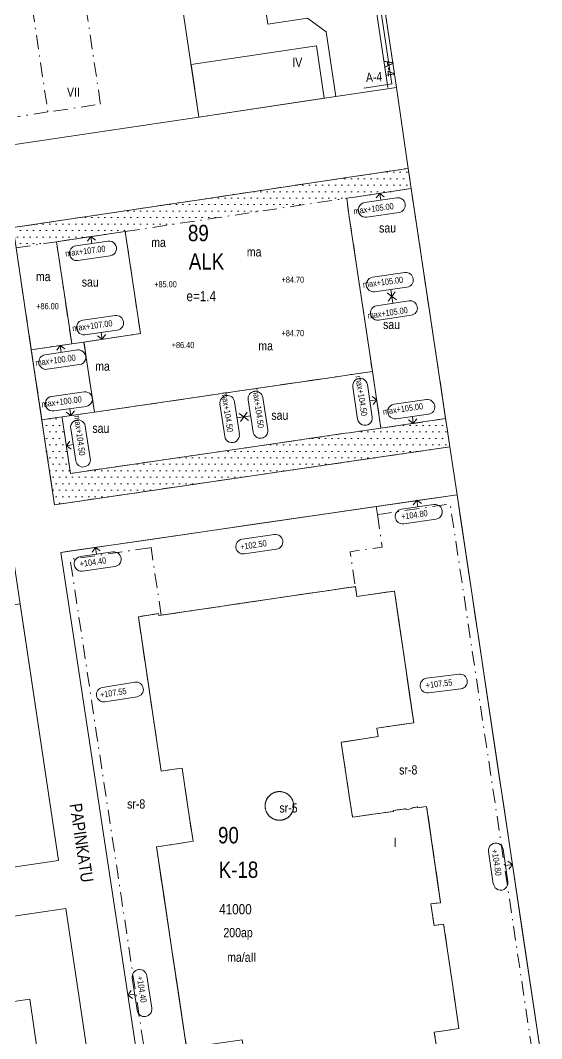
# Model space of a CAD drawing. Header units: metres. Extents: x 24485995 to 24488038, y 6819999 to 6822001.
# Drawn here: x 24486741.4 to 24486868.9, y 6820264.4 to 6820513.4 of the extents above; entities that cross this region are included whole.
import ezdxf

# ---------------------------------------------------------------- set-up
doc = ezdxf.new("R2010")
doc.units = ezdxf.units.M
for name, pattern in [('k10020', [0]), ('k10040', [10.3, 3.5, -1.5, 0.3, -1.5, 3.5]), ('K10271', [0]), ('K10430', [0]), ('k10630.1', [0])]:
    doc.linetypes.add(name, pattern=pattern)
for name, color, linetype, lineweight in [('AK_AsemakaavaTeksti_Kadun_puistonnimi', 7, 'Continuous', 0), ('AK_AsemakaavaTeksti_Korttelinumero', 7, 'Continuous', 0), ('AK_AsemakaavaViiva_Kaupunginosan_raja', 7, 'Continuous', 0), ('AK_Kaavamerkinta_Kayttotarkoitusalue', 7, 'Continuous', 0), ('AK_KayttotarkoitusViiva', 7, 'Continuous', 0), ('AK_LiikennointiTeksti_Autopaikkamerkinta_m2', 7, 'Continuous', 0), ('AK_LiikennointiViiva_Ajoneuvoliittymakielto', 7, 'Continuous', 0), ('AK_MuuAsemakaavaTeksti_Alueenosan_kayttotarkoitus', 7, 'Continuous', 0), ('AK_MuuAsemakaavaTeksti_Erityismaarays', 7, 'Continuous', 0), ('AK_MuuAsemakaavaViiva_alueenosan_raja', 7, 'Continuous', 0), ('AK_Poistettava_merkintä', 7, 'Continuous', 0), ('AK_RakennusalaTeksti_Kerrosala_tai_luku', 7, 'Continuous', 0), ('AK_RakennusalaTeksti_Rakennusoikeus', 7, 'Continuous', 0), ('AK_RakennusalaTeksti_Tehokkuusluku', 7, 'Continuous', 0), ('AK_RakennusalaViiva_Rakennusalan_raja__I_', 7, 'Continuous', 0), ('AK_RakentaminenTeksti_Korkeusmerkinta', 7, 'Continuous', 0), ('AK_RakentaminenTeksti_Korkeusmerkinta_ja_soikio', 7, 'Continuous', 0), ('AK_RakentaminenTeksti_Korkeusmerkinta_ja_soikio_ja_nuoli', 7, 'Continuous', 0), ('AK_YmparistoAlue_Istutettava_alue', 7, 'Continuous', 0), ('AK_YmparistoTeksti_Aita_puurivimerkinta', 7, 'Continuous', 0), ('AK_YmparistoViiva_Aita', 7, 'Continuous', 0), ('AK_YmparistoViiva_Istutettava_puurivi', 7, 'Continuous', 0)]:
    doc.layers.add(name, color=color, linetype=linetype, lineweight=lineweight)
doc.styles.add('ArialNarrow', font='ARIALN.TTF')

# ---------------------------------------------------------------- blocks, each defined once
blk = doc.blocks.new('AKP43')
at = {"layer": 'AK_RakentaminenTeksti_Korkeusmerkinta_ja_soikio', "color": 7, "linetype": 'Continuous', "lineweight": 13}
for p, q in [((4, 1.8), (-4, 1.8)), ((-4, -1.8), (4, -1.8))]:
    blk.add_line(p, q, dxfattribs=at)
for centre, start, end in [((-4, 0), 90, 270), ((4, 0), 270, 90)]:
    blk.add_arc(centre, 1.8, start, end, dxfattribs=at)

msp = doc.modelspace()

# ---------------------------------------------------------------- hatches: boundary and pattern name
at = {"layer": 'AK_YmparistoAlue_Istutettava_alue', "linetype": 'Continuous', "lineweight": 0}
h = msp.add_hatch(dxfattribs=at)
h.set_pattern_fill('DOTS', style=0)
h.paths.add_polyline_path([(24486821.8, 6820475.04), (24486820.38, 6820474.82), (24486787.88, 6820469.95), (24486739.56, 6820462.7), (24486740.31, 6820457.76), (24486747.24, 6820458.8), (24486750.19, 6820459.24), (24486767, 6820461.76), (24486788.62, 6820465.01), (24486821.18, 6820469.89), (24486821.8, 6820469.98), (24486822.54, 6820470.09), (24486836.95, 6820472.25), (24486836.2, 6820477.19)], flags=0)
h = msp.add_hatch(dxfattribs=at)
h.set_pattern_fill('DOTS', style=0)
h.paths.add_polyline_path([(24486846.42, 6820409.07), (24486845.38, 6820415.99), (24486829.55, 6820413.68), (24486821.8, 6820412.55), (24486820.79, 6820412.4), (24486797.05, 6820408.93), (24486753.63, 6820402.59), (24486751.59, 6820416.18), (24486751.55, 6820416.43), (24486746.6, 6820415.71), (24486746.64, 6820415.46), (24486748.68, 6820401.87), (24486749.72, 6820394.95), (24486798.06, 6820402.01), (24486821.8, 6820405.48)], flags=0)

# ---------------------------------------------------------------- linework, layer by layer
at = {"layer": 'AK_AsemakaavaViiva_Kaupunginosan_raja', "linetype": 'k10020', "lineweight": 9, "flags": 128}
for points in [[(24486826.89, 6820540.21), (24486833.37, 6820496.99)], [(24486833.37, 6820496.99), (24486836.21, 6820477.19)], [(24486836.21, 6820477.19), (24486840.71, 6820447.15)], [(24486840.71, 6820447.15), (24486846.42, 6820409.07)], [(24486846.42, 6820409.07), (24486848.18, 6820397.37)], [(24486848.18, 6820397.37), (24486868.86, 6820259.56)]]:
    msp.add_lwpolyline(points, dxfattribs=at)
at = {"layer": 'AK_KayttotarkoitusViiva', "linetype": 'Continuous', "lineweight": 20, "flags": 128}
for points in [[(24486818.54, 6820494.77), (24486821.8, 6820495.26), (24486833.37, 6820496.99), (24486826.89, 6820540.21)], [(24486818.54, 6820494.77), (24486816.17, 6820510.6), (24486811.62, 6820513.96), (24486801.88, 6820512.5), (24486798.37, 6820535.93)], [(24486778.57, 6820532.97), (24486785.04, 6820489.75)], [(24486785.04, 6820489.75), (24486736.73, 6820482.51), (24486730.25, 6820525.72)], [(24486818.54, 6820494.77), (24486785.04, 6820489.75)], [(24486739.56, 6820462.71), (24486744.04, 6820432.84), (24486749.72, 6820394.95), (24486798.06, 6820402.01), (24486821.8, 6820405.48), (24486846.42, 6820409.07), (24486840.71, 6820447.15), (24486836.21, 6820477.19), (24486821.8, 6820475.03), (24486787.88, 6820469.95), (24486739.56, 6820462.71)], [(24486772.11, 6820245.52), (24486821.8, 6820252.73), (24486868.86, 6820259.56), (24486848.18, 6820397.37), (24486821.8, 6820393.54), (24486751.26, 6820383.28), (24486772.11, 6820245.52)], [(24486630.13, 6820290.29), (24486750.72, 6820307.97), (24486739.7, 6820381.56), (24486619.12, 6820363.87), (24486630.13, 6820290.29)], [(24486674.36, 6820231.19), (24486760.32, 6820243.79), (24486752.48, 6820296.21), (24486666.52, 6820283.6), (24486631.89, 6820278.53), (24486639.73, 6820226.11), (24486674.36, 6820231.19)]]:
    msp.add_lwpolyline(points, dxfattribs=at)
at = {"layer": 'AK_LiikennointiViiva_Ajoneuvoliittymakielto', "linetype": 'k10630.1', "lineweight": 5, "flags": 128}
msp.add_lwpolyline([(24486830.6, 6820515.48), (24486833.37, 6820496.99)], dxfattribs=at)
at = {"layer": 'AK_MuuAsemakaavaViiva_alueenosan_raja', "linetype": 'k10040', "lineweight": 5, "flags": 128}
for points in [[(24486760.95, 6820492.91), (24486760.91, 6820493.21), (24486755.47, 6820529.5), (24486742.61, 6820527.58), (24486748.05, 6820491.28), (24486748.1, 6820490.99), (24486760.95, 6820492.91)], [(24486784.05, 6820496.37), (24486784.01, 6820496.67)], [(24486748.1, 6820490.99), (24486740.68, 6820489.87)], [(24486821.8, 6820475.03), (24486836.21, 6820477.19), (24486836.95, 6820472.25)], [(24486740.3, 6820457.76), (24486739.56, 6820462.71), (24486787.88, 6820469.95), (24486820.39, 6820474.82), (24486821.8, 6820475.03)], [(24486821.8, 6820469.98), (24486822.55, 6820470.09), (24486836.95, 6820472.25)], [(24486836.95, 6820472.25), (24486843.3, 6820429.84), (24486845.38, 6820416)], [(24486767, 6820461.76), (24486788.62, 6820465), (24486821.18, 6820469.89)], [(24486821.18, 6820469.89), (24486821.8, 6820469.98)], [(24486821.18, 6820469.89), (24486821.8, 6820465.35)], [(24486821.8, 6820465.35), (24486824.89, 6820444.78), (24486827.47, 6820427.53)], [(24486750.19, 6820459.25), (24486767, 6820461.76)], [(24486756.9, 6820434.74), (24486770.75, 6820436.79), (24486770.01, 6820441.73), (24486767, 6820461.76)], [(24486740.3, 6820457.76), (24486747.23, 6820458.8), (24486750.19, 6820459.25)], [(24486753.93, 6820434.31), (24486753.35, 6820438.21), (24486750.19, 6820459.25)], [(24486744.01, 6820433.04), (24486740.3, 6820457.76)], [(24486753.93, 6820434.31), (24486744.04, 6820432.84)], [(24486756.9, 6820434.74), (24486753.93, 6820434.31)], [(24486759.47, 6820417.59), (24486756.9, 6820434.74)], [(24486744.04, 6820432.84), (24486744.01, 6820433.04)], [(24486746.61, 6820415.71), (24486744.04, 6820432.84)], [(24486821.8, 6820426.7), (24486818.77, 6820426.26), (24486795.03, 6820422.79), (24486759.47, 6820417.59)], [(24486827.47, 6820427.53), (24486821.8, 6820426.7)], [(24486827.47, 6820427.53), (24486829.55, 6820413.68)], [(24486751.55, 6820416.43), (24486746.61, 6820415.71)], [(24486821.8, 6820412.55), (24486820.79, 6820412.41), (24486797.05, 6820408.94), (24486753.63, 6820402.59), (24486751.59, 6820416.19), (24486751.55, 6820416.43)], [(24486759.47, 6820417.59), (24486751.6, 6820416.44)], [(24486845.38, 6820416), (24486846.42, 6820409.07), (24486821.8, 6820405.48)], [(24486829.55, 6820413.68), (24486845.38, 6820416)], [(24486746.64, 6820415.46), (24486746.61, 6820415.71)], [(24486746.61, 6820415.71), (24486749.72, 6820394.95), (24486798.06, 6820402.01), (24486822.24, 6820405.54)], [(24486829.55, 6820413.68), (24486821.8, 6820412.55)], [(24486828.68, 6820392.52), (24486828.39, 6820394.5)], [(24486828.68, 6820392.52), (24486830.06, 6820392.72), (24486846.49, 6820395.11), (24486847.68, 6820387.2), (24486866.54, 6820261.38), (24486849.8, 6820258.92), (24486843.78, 6820258.04)], [(24486828.68, 6820392.52), (24486829.85, 6820384.6), (24486822, 6820383.46), (24486823.29, 6820374.94)], [(24486773.01, 6820384.42), (24486767.7, 6820383.65), (24486753.54, 6820381.59), (24486755.4, 6820369.29), (24486756.95, 6820359.06), (24486758.93, 6820345.98), (24486760.09, 6820338.3), (24486761.88, 6820326.46), (24486763.98, 6820312.61), (24486766.07, 6820298.77), (24486767.83, 6820287.15), (24486770.07, 6820272.32), (24486771.84, 6820260.65), (24486773.79, 6820247.79), (24486780.65, 6820248.79), (24486790.72, 6820250.27)], [(24486775.83, 6820367.94), (24486775.1, 6820372.75), (24486774.37, 6820377.55), (24486773.33, 6820384.47), (24486773.01, 6820384.42)], [(24486821.8, 6820374.73), (24486792.77, 6820370.44), (24486789.81, 6820370), (24486788.65, 6820369.83), (24486776.12, 6820367.98), (24486775.83, 6820367.94)], [(24486821.8, 6820337.17), (24486828.84, 6820338.27), (24486828.52, 6820340.35), (24486837.6, 6820341.64), (24486832.85, 6820373.84), (24486823.65, 6820372.53), (24486823.29, 6820374.94)], [(24486823.09, 6820374.91), (24486821.8, 6820374.73)], [(24486823.09, 6820374.91), (24486823.29, 6820374.94)], [(24486775.83, 6820367.94), (24486775.22, 6820367.85), (24486775.17, 6820368.33), (24486770.23, 6820367.55), (24486775.79, 6820329.79), (24486780.93, 6820330.54), (24486783.59, 6820312.65), (24486774.65, 6820311.26), (24486782.01, 6820262.13), (24486788.77, 6820263.12)], [(24486821.8, 6820323.79), (24486820.8, 6820330.33), (24486819.79, 6820336.86), (24486821.8, 6820337.17)], [(24486843.78, 6820258.04), (24486842.6, 6820265.95), (24486848.64, 6820266.84), (24486847.12, 6820277.19), (24486844.89, 6820292.41), (24486842.53, 6820292.02), (24486841.74, 6820297.34), (24486844.14, 6820297.62), (24486840.73, 6820321.18), (24486838.53, 6820320.83), (24486838.49, 6820321.04), (24486837.15, 6820320.84), (24486837.18, 6820320.65), (24486835.75, 6820320.44), (24486835.74, 6820320.62), (24486832.57, 6820320.17), (24486832.61, 6820319.94), (24486822.61, 6820318.54), (24486821.8, 6820323.79)]]:
    msp.add_lwpolyline(points, dxfattribs=at)
at = {"layer": 'AK_MuuAsemakaavaViiva_alueenosan_raja', "linetype": 'k10040', "lineweight": 5}
for centre, radius, start, end in [((24486804.73, 6820321.3), 3.51, 97.1385, 254.5249), ((24486804.71, 6820321.29), 3.51, 307.2419, 96.7768), ((24486804.76, 6820321.74), 3.95, 255.8695, 275.8288), ((24486804.61, 6820321.59), 3.82, 278.3513, 305.726)]:
    msp.add_arc(centre, radius, start, end, dxfattribs=at)
at = {"layer": 'AK_Poistettava_merkintä', "linetype": 'k10040', "lineweight": 0, "flags": 128}
msp.add_lwpolyline([(24486751.6, 6820416.44), (24486751.55, 6820416.43)], dxfattribs=at)
at = {"layer": 'AK_RakennusalaViiva_Rakennusalan_raja__I_', "linetype": 'K10271', "lineweight": 9, "flags": 128}
for points in [[(24486784.01, 6820496.67), (24486784.05, 6820496.37), (24486785.04, 6820489.75), (24486815.7, 6820494.34), (24486813.77, 6820507.2), (24486783.12, 6820502.6), (24486784.01, 6820496.67)], [(24486821.18, 6820469.89), (24486821.8, 6820465.35), (24486824.89, 6820444.78), (24486827.47, 6820427.53), (24486829.55, 6820413.68), (24486845.38, 6820416), (24486843.3, 6820429.84), (24486836.95, 6820472.25), (24486822.55, 6820470.09), (24486821.8, 6820469.98), (24486821.18, 6820469.89)], [(24486756.9, 6820434.74), (24486770.75, 6820436.79), (24486770.01, 6820441.73), (24486767, 6820461.76), (24486750.19, 6820459.25), (24486753.35, 6820438.21), (24486753.93, 6820434.31), (24486756.9, 6820434.74)], [(24486744.04, 6820432.84), (24486746.61, 6820415.71), (24486751.55, 6820416.43), (24486751.6, 6820416.44), (24486759.47, 6820417.59), (24486756.9, 6820434.74), (24486753.93, 6820434.31), (24486744.04, 6820432.84)], [(24486827.47, 6820427.53), (24486821.8, 6820426.7), (24486818.77, 6820426.26), (24486795.03, 6820422.79), (24486759.47, 6820417.59), (24486751.6, 6820416.44), (24486751.55, 6820416.43), (24486751.59, 6820416.19), (24486753.63, 6820402.59), (24486797.05, 6820408.94), (24486820.79, 6820412.41), (24486821.8, 6820412.55), (24486829.55, 6820413.68), (24486827.47, 6820427.53)], [(24486751.26, 6820383.28), (24486761.68, 6820314.4), (24486772.11, 6820245.52), (24486782.55, 6820247.05), (24486797.83, 6820249.29), (24486796.71, 6820256.71), (24486795.59, 6820264.12), (24486792.18, 6820263.62), (24486788.77, 6820263.12), (24486782.01, 6820262.13), (24486778.33, 6820286.7), (24486774.65, 6820311.26), (24486779.12, 6820311.96), (24486783.59, 6820312.65), (24486782.26, 6820321.6), (24486780.93, 6820330.54), (24486778.36, 6820330.17), (24486775.79, 6820329.79), (24486773.01, 6820348.67), (24486770.23, 6820367.55), (24486772.7, 6820367.94), (24486775.17, 6820368.33), (24486775.22, 6820367.85), (24486782.39, 6820368.91), (24486791.29, 6820370.22), (24486807.29, 6820372.59), (24486818.49, 6820374.24), (24486823.29, 6820374.95), (24486823.29, 6820374.94), (24486823.47, 6820373.74), (24486823.65, 6820372.53), (24486828.69, 6820373.25), (24486832.85, 6820373.84), (24486835.22, 6820357.74), (24486837.6, 6820341.64), (24486833.05, 6820340.99), (24486828.52, 6820340.35), (24486828.68, 6820339.31), (24486828.84, 6820338.27), (24486825.32, 6820337.72), (24486819.79, 6820336.86), (24486821.3, 6820327.06), (24486822.61, 6820318.54), (24486827.61, 6820319.24), (24486832.61, 6820319.94), (24486832.57, 6820320.17), (24486835.74, 6820320.62), (24486835.75, 6820320.44), (24486836.46, 6820320.54), (24486837.18, 6820320.65), (24486837.15, 6820320.84), (24486838.49, 6820321.04), (24486838.53, 6820320.83), (24486839.63, 6820321), (24486840.73, 6820321.18), (24486842.43, 6820309.4), (24486844.14, 6820297.62), (24486842.94, 6820297.48), (24486841.74, 6820297.34), (24486842.14, 6820294.68), (24486842.53, 6820292.02), (24486843.71, 6820292.22), (24486844.89, 6820292.41), (24486846, 6820284.8), (24486847.12, 6820277.19), (24486848.64, 6820266.84), (24486845.62, 6820266.4), (24486842.6, 6820265.95), (24486843.19, 6820262), (24486843.78, 6820258.04), (24486844.09, 6820255.97), (24486861.75, 6820258.52), (24486868.86, 6820259.56), (24486864.29, 6820289.75), (24486860.68, 6820314.06), (24486859.51, 6820321.77), (24486858.5, 6820328.53), (24486855.3, 6820349.82), (24486853.47, 6820362.07), (24486852.63, 6820367.71), (24486851.77, 6820373.39), (24486850.99, 6820378.59), (24486850.4, 6820382.54), (24486849.03, 6820391.69), (24486848.18, 6820397.37), (24486838.41, 6820395.96), (24486828.38, 6820394.5), (24486813.3, 6820392.3), (24486799.72, 6820390.33), (24486786.53, 6820388.41), (24486772.72, 6820386.4), (24486753.24, 6820383.57), (24486751.26, 6820383.28)], [(24486770.23, 6820367.55), (24486771.62, 6820358.11), (24486774.4, 6820339.23), (24486775.79, 6820329.79), (24486778.36, 6820330.17), (24486780.93, 6820330.54), (24486782.26, 6820321.6), (24486783.59, 6820312.65), (24486779.12, 6820311.96), (24486774.65, 6820311.26), (24486776.49, 6820298.98), (24486778.33, 6820286.7), (24486780.17, 6820274.42), (24486782.01, 6820262.13), (24486788.77, 6820263.12), (24486795.59, 6820264.12), (24486796.71, 6820256.71), (24486797.83, 6820249.29), (24486821.8, 6820252.73), (24486838.18, 6820255.07), (24486844.09, 6820255.97), (24486843.49, 6820260.02), (24486842.9, 6820263.98), (24486842.6, 6820265.95), (24486845.62, 6820266.4), (24486848.64, 6820266.84), (24486847.88, 6820272.01), (24486847.12, 6820277.19), (24486846, 6820284.8), (24486844.89, 6820292.41), (24486843.71, 6820292.22), (24486842.53, 6820292.02), (24486842.14, 6820294.68), (24486841.74, 6820297.34), (24486842.94, 6820297.48), (24486844.14, 6820297.62), (24486843.29, 6820303.51), (24486842.43, 6820309.4), (24486841.58, 6820315.29), (24486840.73, 6820321.18), (24486839.63, 6820321), (24486838.53, 6820320.83), (24486838.49, 6820321.04), (24486837.82, 6820320.94), (24486837.15, 6820320.84), (24486837.18, 6820320.65), (24486836.46, 6820320.54), (24486835.75, 6820320.44), (24486835.74, 6820320.62), (24486834.15, 6820320.4), (24486832.57, 6820320.17), (24486832.61, 6820319.94), (24486830.11, 6820319.59), (24486827.61, 6820319.24), (24486822.61, 6820318.54), (24486822.21, 6820321.17), (24486821.3, 6820327.06), (24486820.55, 6820331.96), (24486819.79, 6820336.86), (24486821.8, 6820337.17), (24486825.32, 6820337.72), (24486828.84, 6820338.27), (24486828.68, 6820339.31), (24486828.52, 6820340.35), (24486830.78, 6820340.67), (24486833.05, 6820340.99), (24486837.57, 6820341.63), (24486836.97, 6820345.85), (24486836.41, 6820349.69), (24486835.22, 6820357.74), (24486834.03, 6820365.79), (24486832.85, 6820373.84), (24486830.77, 6820373.54), (24486828.69, 6820373.25), (24486824.79, 6820372.69), (24486823.65, 6820372.53), (24486823.47, 6820373.74), (24486823.29, 6820374.95), (24486822.99, 6820374.9), (24486821.56, 6820374.7), (24486815.23, 6820373.76), (24486812.11, 6820373.3), (24486807.29, 6820372.59), (24486803.95, 6820372.09), (24486798.27, 6820371.25), (24486793.81, 6820370.6), (24486788.65, 6820369.83), (24486782.39, 6820368.91), (24486779.38, 6820368.46), (24486775.83, 6820367.94), (24486775.22, 6820367.85), (24486775.17, 6820368.33), (24486773.93, 6820368.13), (24486772.7, 6820367.94), (24486771.46, 6820367.75), (24486770.23, 6820367.55)], [(24486717.58, 6820367.2), (24486715.11, 6820366.83), (24486714.62, 6820366.76), (24486693.84, 6820363.71), (24486693.35, 6820363.64), (24486691.37, 6820363.35), (24486690.87, 6820363.28), (24486690.38, 6820363.21), (24486671.09, 6820360.38), (24486670.59, 6820360.3), (24486668.61, 6820360.01), (24486668.12, 6820359.94), (24486667.62, 6820359.87), (24486647.34, 6820356.89), (24486646.85, 6820356.82), (24486644.87, 6820356.53), (24486644.38, 6820356.46), (24486620.74, 6820352.99), (24486630.13, 6820290.29), (24486750.72, 6820307.97), (24486741.33, 6820370.68), (24486717.58, 6820367.2)], [(24486804.3, 6820324.78), (24486804.18, 6820324.76), (24486804.06, 6820324.74), (24486803.94, 6820324.71), (24486803.82, 6820324.68), (24486803.7, 6820324.65), (24486803.59, 6820324.61), (24486803.47, 6820324.57), (24486803.36, 6820324.52), (24486803.25, 6820324.47), (24486803.14, 6820324.42), (24486803.03, 6820324.36), (24486802.93, 6820324.3), (24486802.82, 6820324.24), (24486802.72, 6820324.17), (24486802.62, 6820324.1), (24486802.53, 6820324.02), (24486802.43, 6820323.94), (24486802.34, 6820323.86), (24486802.26, 6820323.78), (24486802.17, 6820323.69), (24486802.09, 6820323.6), (24486802.01, 6820323.5), (24486801.94, 6820323.41), (24486801.86, 6820323.31), (24486801.8, 6820323.21), (24486801.73, 6820323.11), (24486801.67, 6820323), (24486801.61, 6820322.89), (24486801.56, 6820322.78), (24486801.51, 6820322.67), (24486801.46, 6820322.56), (24486801.42, 6820322.44), (24486801.38, 6820322.33), (24486801.35, 6820322.21), (24486801.32, 6820322.09), (24486801.29, 6820321.97), (24486801.27, 6820321.85), (24486801.25, 6820321.73), (24486801.24, 6820321.61), (24486801.23, 6820321.49), (24486801.23, 6820321.37), (24486801.23, 6820321.25), (24486801.23, 6820321.12), (24486801.24, 6820321), (24486801.25, 6820320.88), (24486801.27, 6820320.76), (24486801.29, 6820320.64), (24486801.31, 6820320.52), (24486801.34, 6820320.4), (24486801.38, 6820320.28), (24486801.41, 6820320.17), (24486801.45, 6820320.05), (24486801.5, 6820319.94), (24486801.55, 6820319.83), (24486801.6, 6820319.72), (24486801.66, 6820319.61), (24486801.72, 6820319.51), (24486801.78, 6820319.4), (24486801.85, 6820319.3), (24486801.92, 6820319.2), (24486802, 6820319.1), (24486802.07, 6820319.01), (24486802.16, 6820318.92), (24486802.24, 6820318.83), (24486802.33, 6820318.75), (24486802.42, 6820318.66), (24486802.51, 6820318.58), (24486802.61, 6820318.51), (24486802.7, 6820318.44), (24486802.8, 6820318.37), (24486802.91, 6820318.3), (24486803.01, 6820318.24), (24486803.12, 6820318.18), (24486803.23, 6820318.13), (24486803.34, 6820318.08), (24486803.45, 6820318.03), (24486803.57, 6820317.99), (24486803.68, 6820317.95), (24486803.8, 6820317.92), (24486803.93, 6820317.88), (24486804.07, 6820317.86), (24486804.2, 6820317.84), (24486804.34, 6820317.82), (24486804.48, 6820317.81), (24486804.61, 6820317.8), (24486804.75, 6820317.8), (24486804.89, 6820317.8), (24486805.03, 6820317.8), (24486805.16, 6820317.82), (24486805.29, 6820317.84), (24486805.42, 6820317.86), (24486805.55, 6820317.89), (24486805.67, 6820317.93), (24486805.8, 6820317.97), (24486805.92, 6820318.01), (24486806.04, 6820318.06), (24486806.16, 6820318.11), (24486806.28, 6820318.16), (24486806.4, 6820318.22), (24486806.51, 6820318.28), (24486806.62, 6820318.35), (24486806.73, 6820318.42), (24486806.84, 6820318.49), (24486806.93, 6820318.57), (24486807.03, 6820318.65), (24486807.12, 6820318.73), (24486807.2, 6820318.82), (24486807.29, 6820318.9), (24486807.37, 6820319), (24486807.45, 6820319.09), (24486807.52, 6820319.19), (24486807.6, 6820319.29), (24486807.66, 6820319.39), (24486807.73, 6820319.49), (24486807.79, 6820319.6), (24486807.85, 6820319.7), (24486807.9, 6820319.81), (24486807.95, 6820319.93), (24486807.99, 6820320.04), (24486808.04, 6820320.15), (24486808.07, 6820320.27), (24486808.11, 6820320.39), (24486808.14, 6820320.51), (24486808.16, 6820320.63), (24486808.18, 6820320.75), (24486808.2, 6820320.87), (24486808.21, 6820320.99), (24486808.22, 6820321.11), (24486808.22, 6820321.23), (24486808.22, 6820321.36), (24486808.22, 6820321.48), (24486808.21, 6820321.6), (24486808.2, 6820321.72), (24486808.18, 6820321.84), (24486808.16, 6820321.96), (24486808.13, 6820322.08), (24486808.1, 6820322.2), (24486808.07, 6820322.32), (24486808.03, 6820322.43), (24486807.99, 6820322.55), (24486807.94, 6820322.66), (24486807.89, 6820322.77), (24486807.84, 6820322.88), (24486807.78, 6820322.99), (24486807.72, 6820323.1), (24486807.66, 6820323.2), (24486807.59, 6820323.3), (24486807.52, 6820323.4), (24486807.44, 6820323.5), (24486807.36, 6820323.59), (24486807.28, 6820323.68), (24486807.2, 6820323.77), (24486807.11, 6820323.85), (24486807.02, 6820323.94), (24486806.93, 6820324.01), (24486806.83, 6820324.09), (24486806.73, 6820324.16), (24486806.63, 6820324.23), (24486806.53, 6820324.3), (24486806.42, 6820324.36), (24486806.31, 6820324.41), (24486806.2, 6820324.47), (24486806.09, 6820324.52), (24486805.98, 6820324.56), (24486805.86, 6820324.61), (24486805.75, 6820324.64), (24486805.63, 6820324.68), (24486805.51, 6820324.71), (24486805.39, 6820324.73), (24486805.27, 6820324.76), (24486805.15, 6820324.77), (24486805.03, 6820324.79), (24486804.91, 6820324.79), (24486804.79, 6820324.8), (24486804.66, 6820324.8), (24486804.54, 6820324.8), (24486804.42, 6820324.79), (24486804.3, 6820324.78)], [(24486720.5, 6820256.63), (24486722.53, 6820244.96), (24486728.72, 6820246.06), (24486728.83, 6820245.07), (24486729.73, 6820245.23), (24486741.23, 6820246.87), (24486741.12, 6820247.67), (24486747.35, 6820248.69), (24486743.69, 6820274.06), (24486717.19, 6820270.2), (24486719.44, 6820256.48), (24486720.5, 6820256.63)]]:
    msp.add_lwpolyline(points, dxfattribs=at)
at = {"layer": 'AK_RakentaminenTeksti_Korkeusmerkinta_ja_soikio_ja_nuoli', "linetype": 'Continuous', "lineweight": 5, "flags": 128}
for points in [[(24486829.24, 6820471.09), (24486828.39, 6820469.96)], [(24486829.24, 6820471.09), (24486830.37, 6820470.25)], [(24486829.49, 6820469.41), (24486829.24, 6820471.09)], [(24486833.44, 6820470), (24486825.53, 6820468.82)], [(24486826.06, 6820465.26), (24486833.97, 6820466.44)], [(24486762.81, 6820459.42), (24486754.89, 6820458.23)], [(24486758.6, 6820460.51), (24486757.76, 6820459.37)], [(24486758.6, 6820460.51), (24486759.74, 6820459.66)], [(24486758.85, 6820458.82), (24486758.6, 6820460.51)], [(24486755.43, 6820454.67), (24486763.34, 6820455.85)], [(24486835.42, 6820451.71), (24486827.5, 6820450.59)], [(24486828, 6820447.02), (24486835.92, 6820448.14)], [(24486832.2, 6820445.9), (24486831.07, 6820446.75)], [(24486832.18, 6820445.9), (24486831.35, 6820444.76)], [(24486831.96, 6820447.58), (24486832.2, 6820445.9)], [(24486832.18, 6820445.9), (24486833.32, 6820445.06)], [(24486832.44, 6820444.22), (24486832.18, 6820445.9)], [(24486832.2, 6820445.9), (24486833.05, 6820447.03)], [(24486836.4, 6820444.83), (24486828.49, 6820443.6)], [(24486764.56, 6820441.22), (24486756.64, 6820440.08)], [(24486829.04, 6820440.05), (24486836.95, 6820441.27)], [(24486757.15, 6820436.52), (24486765.07, 6820437.65)], [(24486761.35, 6820435.4), (24486760.22, 6820436.25)], [(24486761.11, 6820437.09), (24486761.35, 6820435.4)], [(24486761.35, 6820435.4), (24486762.2, 6820436.54)], [(24486751.13, 6820433.89), (24486750.28, 6820432.76)], [(24486751.13, 6820433.89), (24486752.26, 6820433.05)], [(24486751.37, 6820432.21), (24486751.13, 6820433.89)], [(24486755.33, 6820432.79), (24486747.41, 6820431.63)], [(24486747.93, 6820428.07), (24486755.85, 6820429.22)], [(24486822.69, 6820423.8), (24486823.84, 6820415.89)], [(24486827.4, 6820416.4), (24486826.25, 6820424.32)], [(24486756.94, 6820422.55), (24486749.02, 6820421.45)], [(24486828.51, 6820420.61), (24486827.38, 6820421.45)], [(24486749.51, 6820417.88), (24486757.44, 6820418.98)], [(24486753.48, 6820418.43), (24486753.71, 6820416.75)], [(24486826.83, 6820420.36), (24486828.51, 6820420.61)], [(24486828.51, 6820420.61), (24486827.66, 6820419.47)], [(24486840.69, 6820420.65), (24486832.77, 6820419.53)], [(24486753.71, 6820416.75), (24486752.58, 6820417.6)], [(24486753.71, 6820416.75), (24486754.56, 6820417.88)], [(24486833.27, 6820415.97), (24486841.19, 6820417.08)], [(24486837.23, 6820416.52), (24486837.46, 6820414.84)], [(24486837.46, 6820414.84), (24486838.31, 6820415.97)], [(24486753.68, 6820413.6), (24486754.9, 6820405.7)], [(24486758.46, 6820406.25), (24486757.23, 6820414.15)], [(24486837.46, 6820414.84), (24486836.33, 6820415.69)], [(24486752.61, 6820409.39), (24486753.44, 6820410.53)], [(24486754.29, 6820409.65), (24486752.61, 6820409.39)], [(24486752.61, 6820409.39), (24486753.75, 6820408.55)], [(24486838.32, 6820396.1), (24486837.47, 6820394.96)], [(24486838.32, 6820396.1), (24486839.45, 6820395.25)], [(24486838.56, 6820394.41), (24486838.32, 6820396.1)], [(24486842.52, 6820394.98), (24486834.6, 6820393.85)], [(24486835.11, 6820390.28), (24486843.03, 6820391.41)], [(24486759.75, 6820384.51), (24486758.91, 6820383.38)], [(24486759.75, 6820384.51), (24486760.88, 6820383.67)], [(24486760, 6820382.83), (24486759.75, 6820384.51)], [(24486756.04, 6820382.25), (24486763.95, 6820383.41)], [(24486764.47, 6820379.84), (24486756.56, 6820378.69)], [(24486855.89, 6820310.17), (24486857.04, 6820302.25)], [(24486860.61, 6820302.77), (24486859.46, 6820310.69)], [(24486860.03, 6820306.73), (24486861.71, 6820306.97)], [(24486861.71, 6820306.97), (24486860.58, 6820307.82)], [(24486861.71, 6820306.97), (24486860.87, 6820305.84)], [(24486768.73, 6820279.22), (24486769.92, 6820271.31)], [(24486773.48, 6820271.85), (24486772.29, 6820279.76)], [(24486767.65, 6820275.01), (24486768.48, 6820276.15)], [(24486769.33, 6820275.27), (24486767.65, 6820275.01)], [(24486767.65, 6820275.01), (24486768.78, 6820274.17)]]:
    msp.add_lwpolyline(points, dxfattribs=at)
at = {"layer": 'AK_RakentaminenTeksti_Korkeusmerkinta_ja_soikio_ja_nuoli', "linetype": 'Continuous', "lineweight": 5, "elevation": 0, "flags": 128}
for points in [[(24486801.86, 6820413.26), (24486800.64, 6820421.17)], [(24486790.18, 6820419.59), (24486791.35, 6820411.68)], [(24486794.92, 6820412.2), (24486793.75, 6820420.12)], [(24486797.08, 6820420.62), (24486798.3, 6820412.71)], [(24486794.33, 6820416.16), (24486796.01, 6820416.41)], [(24486796.01, 6820416.41), (24486794.88, 6820417.25)], [(24486796.01, 6820416.41), (24486795.17, 6820415.27)], [(24486796.01, 6820416.41), (24486796.85, 6820417.55)], [(24486797.69, 6820416.67), (24486796.01, 6820416.41)], [(24486796.01, 6820416.41), (24486797.15, 6820415.57)]]:
    msp.add_lwpolyline(points, dxfattribs=at)
at = {"layer": 'AK_RakentaminenTeksti_Korkeusmerkinta_ja_soikio_ja_nuoli', "linetype": 'Continuous', "lineweight": 5}
for centre, start, end in [((24486825.8, 6820467.04), 98.4862, 278.4862), ((24486833.71, 6820468.22), 278.4862, 98.4862), ((24486835.67, 6820449.92), 278.0171, 98.0171), ((24486827.75, 6820448.81), 98.0171, 278.0171), ((24486828.77, 6820441.83), 98.8068, 278.8068), ((24486836.67, 6820443.05), 278.8068, 98.8068), ((24486764.81, 6820439.43), 278.1419, 98.1419), ((24486756.89, 6820438.3), 98.1419, 278.1419), ((24486798.86, 6820420.89, 0), 8.7484, 188.7484), ((24486833.02, 6820417.75), 97.9934, 277.9934), ((24486840.94, 6820418.86), 277.9934, 97.9934), ((24486755.45, 6820413.88), 8.8206, 188.8206), ((24486800.08, 6820412.99, 0), 188.7484, 8.7484), ((24486756.68, 6820405.97), 188.8206, 8.8206), ((24486834.85, 6820392.07), 98.1156, 278.1156), ((24486842.77, 6820393.2), 278.1156, 98.1156), ((24486764.21, 6820381.62), 278.2735, 98.2735), ((24486756.3, 6820380.47), 98.2735, 278.2735), ((24486857.67, 6820310.43), 8.2759, 188.2759), ((24486858.83, 6820302.51), 188.2759, 8.2759), ((24486770.51, 6820279.49), 8.6112, 188.6112), ((24486771.7, 6820271.58), 188.6112, 8.6112)]:
    msp.add_arc(centre, 1.8, start, end, dxfattribs=at)
for centre, major_axis, start_param, end_param in [((24486755.16, 6820456.45), (0.27, -1.78), 3.141593, 6.283185), ((24486763.07, 6820457.64), (0.27, -1.78), 0, 3.141593), ((24486747.67, 6820429.85), (0.26, -1.78), 3.141593, 6.283185), ((24486755.59, 6820431.01), (0.26, -1.78), 0, 3.141593), ((24486824.47, 6820424.06), (-0.26, 1.78), 4.712389, 7.853982), ((24486749.27, 6820419.67), (1.78, 0.25), 1.570796, 4.712389), ((24486757.19, 6820420.76), (1.78, 0.25), 4.712389, 7.853982), ((24486791.97, 6820419.85, 0), (-1.78, -0.26), 3.141593, 6.283185), ((24486825.62, 6820416.15), (-0.26, 1.78), 1.570796, 4.712389), ((24486793.13, 6820411.94, 0), (-1.78, -0.26), 0, 3.141593)]:
    msp.add_ellipse(centre, major_axis=major_axis, ratio=1, start_param=start_param, end_param=end_param, dxfattribs=at)
at = {"layer": 'AK_YmparistoViiva_Aita', "linetype": 'Continuous', "lineweight": 5, "flags": 128}
for points in [[(24486829.61, 6820515.34), (24486832.23, 6820497.85)], [(24486832.33, 6820497.85), (24486825.38, 6820496.8)]]:
    msp.add_lwpolyline(points, dxfattribs=at)
at = {"layer": 'AK_YmparistoViiva_Istutettava_puurivi', "linetype": 'K10430', "lineweight": 5, "flags": 128}
msp.add_lwpolyline([(24486828.56, 6820514.99), (24486831.26, 6820496.98)], dxfattribs=at)

# ---------------------------------------------------------------- block references
at = {"layer": 'AK_RakentaminenTeksti_Korkeusmerkinta_ja_soikio', "color": 7, "lineweight": 5}
for p, rotation in [((24486799.81, 6820385.29), 8.273521390713706), ((24486844.91, 6820351.23), 7.192195358987862), ((24486765.7, 6820349.15, 0), 9.159799094497263)]:
    msp.add_blockref('AKP43', p, dxfattribs=dict(at, rotation=rotation))

# ---------------------------------------------------------------- texts
at = {"layer": 'AK_AsemakaavaTeksti_Kadun_puistonnimi', "linetype": 'Continuous', "lineweight": 5, "style": 'ArialNarrow'}
msp.add_text('PAPINKATU', height=3, rotation=278.5254, dxfattribs=at).set_placement((24486753.39, 6820321.68))
at = {"layer": 'AK_AsemakaavaTeksti_Korttelinumero', "linetype": 'Continuous', "lineweight": 5, "style": 'ArialNarrow'}
for s, p in [('89', (24486782.35, 6820459.39)), ('90', (24486789.7, 6820312.14))]:
    msp.add_text(s, height=4, dxfattribs=at).set_placement(p)
at = {"layer": 'AK_Kaavamerkinta_Kayttotarkoitusalue', "linetype": 'Continuous', "lineweight": 0, "style": 'ArialNarrow'}
for s, p in [('ALK', (24486782.56, 6820452.44)), ('K-18', (24486789.87, 6820303.7))]:
    msp.add_text(s, height=4, dxfattribs=at).set_placement(p)
at = {"layer": 'AK_LiikennointiTeksti_Autopaikkamerkinta_m2', "linetype": 'Continuous', "lineweight": 0, "style": 'ArialNarrow'}
msp.add_text('200ap', height=2.25, dxfattribs=at).set_placement((24486791.02, 6820289.2))
at = {"layer": 'AK_MuuAsemakaavaTeksti_Alueenosan_kayttotarkoitus', "linetype": 'Continuous', "lineweight": 0, "style": 'ArialNarrow'}
for s, p in [('sau', (24486829.1, 6820461.52)), ('ma', (24486773.36, 6820457.98)), ('ma', (24486796.75, 6820455.65)), ('ma', (24486745.16, 6820449.63)), ('sau', (24486756.37, 6820448.28)), ('sau', (24486830.07, 6820437.91)), ('ma', (24486799.56, 6820432.68)), ('ma', (24486759.66, 6820427.71)), ('sau', (24486802.75, 6820415.72)), ('sau', (24486758.97, 6820412.52)), ('ma/aII', (24486791.94, 6820283.17))]:
    msp.add_text(s, height=2.25, dxfattribs=at).set_placement(p)
at = {"layer": 'AK_MuuAsemakaavaTeksti_Erityismaarays', "linetype": 'Continuous', "lineweight": 0, "style": 'ArialNarrow'}
for s, p in [('sr-8', (24486834.01, 6820328.98)), ('sr-8', (24486767.46, 6820320.65)), ('sr-5', (24486804.73, 6820319.69))]:
    msp.add_text(s, height=2.25, dxfattribs=at).set_placement(p)
at = {"layer": 'AK_RakennusalaTeksti_Kerrosala_tai_luku', "linetype": 'Continuous', "lineweight": 0, "style": 'ArialNarrow'}
for s, p in [('IV', (24486807.87, 6820502)), ('VII', (24486752.76, 6820494.72)), ('I', (24486832.67, 6820311.25))]:
    msp.add_text(s, height=2.25, dxfattribs=at).set_placement(p)
at = {"layer": 'AK_RakennusalaTeksti_Rakennusoikeus', "linetype": 'Continuous', "lineweight": 0, "style": 'ArialNarrow'}
msp.add_text('41000', height=2.5, dxfattribs=at).set_placement((24486789.98, 6820294.78))
at = {"layer": 'AK_RakennusalaTeksti_Tehokkuusluku', "linetype": 'Continuous', "lineweight": 0, "style": 'ArialNarrow'}
msp.add_text('e=1.4', height=2.5, dxfattribs=at).set_placement((24486781.98, 6820444.72))
at = {"layer": 'AK_RakentaminenTeksti_Korkeusmerkinta', "linetype": 'Continuous', "lineweight": 0, "style": 'ArialNarrow'}
for s, rotation, p in [('max+105.00', 7.4451, (24486822.94, 6820465.98)), ('max+107.00', 7.156, (24486752.43, 6820455.63)), ('max+105.00', 7.0517, (24486825.23, 6820448.03)), ('max+105.00', 8.4168, (24486826.41, 6820440.41)), ('max+107.00', 7.5134, (24486754.16, 6820437.33)), ('max+100.00', 7.5169, (24486745.16, 6820428.9)), ('max+104.50', 278.5254, (24486823.3, 6820426.36)), ('max+104.50', 277.8817, (24486798.13, 6820423.4)), ('max+100.00', 7.275, (24486746.63, 6820418.77)), ('max+104.50', 278.1024, (24486790.55, 6820422.41)), ('max+105.00', 8.3079, (24486830.13, 6820416.93)), ('max+104.50', 277.289, (24486754.51, 6820416.71)), ('+104.80', 8.2735, (24486834.6, 6820391.26)), ('+102.50', 8.2735, (24486795.24, 6820383.89)), ('+104.40', 8.2735, (24486755.99, 6820379.7)), ('+107.55', 6.6177, (24486840.61, 6820350.05)), ('+107.55', 9.1319, (24486760.98, 6820347.69)), ('+104.80', 278.5311, (24486856.63, 6820310.57)), ('+104.40', 278.6113, (24486769.83, 6820279.56))]:
    msp.add_text(s, height=1.5, rotation=rotation, dxfattribs=at).set_placement(p)
for s, p in [('+84.70', (24486805.25, 6820449.23)), ('+85.00', (24486774.1, 6820448.11)), ('+86.00', (24486745.23, 6820442.74)), ('+84.70', (24486805.24, 6820436.16)), ('+86.40', (24486778.38, 6820433.25))]:
    msp.add_text(s, height=1.5, dxfattribs=at).set_placement(p)
at = {"layer": 'AK_YmparistoTeksti_Aita_puurivimerkinta', "linetype": 'Continuous', "lineweight": 0, "style": 'ArialNarrow'}
for rotation, p in [(277.6029, (24486830.29, 6820503.53)), (3.5753, (24486825.93, 6820498.28))]:
    msp.add_text('A-4', height=2.25, rotation=rotation, dxfattribs=at).set_placement(p)

doc.saveas('drawing.dxf')
